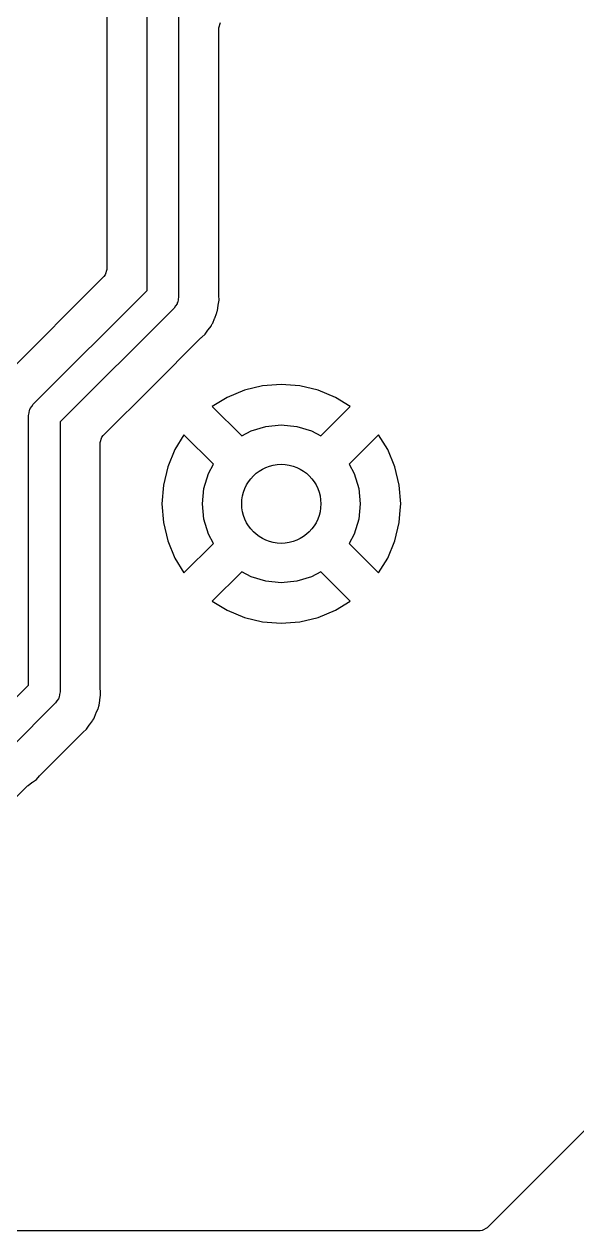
# Model space of a CAD drawing. Extents: x 4.53 to 6.71, y -5.98 to -2.05.
# Drawn here: x 5.994 to 6.269, y -5.977 to -5.376 of the extents above; entities that cross this region are included whole.
import ezdxf

# ---------------------------------------------------------------- set-up
doc = ezdxf.new("R2010")
doc.units = 0
doc.header["$MEASUREMENT"] = 0
doc.layers.add('BLACK', color=7, linetype='CONTINUOUS')

msp = doc.modelspace()

# ---------------------------------------------------------------- linework, layer by layer
at = {"layer": 'BLACK', "linetype": 'CONTINUOUS'}
for p, q in [((6.05512, -5.50855), (6.05512, -5.36417)), ((6.0351, -5.36517), (6.0351, -5.4982)), ((6.07087, -5.36743), (6.07087, -5.51181)), ((6.09089, -5.37778), (6.09167, -5.3751)), ((6.09089, -5.51082), (6.09089, -5.37778)), ((6.03365, -5.50171), (5.98492, -5.55044)), ((6.03431, -5.50088), (6.03365, -5.50171)), ((6.0351, -5.4982), (6.03431, -5.50088)), ((5.99837, -5.5653), (6.05512, -5.50855)), ((6.07009, -5.51523), (6.06926, -5.51626)), ((6.07019, -5.51479), (6.07009, -5.51523)), ((6.07042, -5.51441), (6.07019, -5.51479)), ((6.07057, -5.5131), (6.07042, -5.51441)), ((6.07087, -5.51181), (6.07057, -5.5131)), ((6.09061, -5.51586), (6.09104, -5.51351)), ((6.09089, -5.51112), (6.09089, -5.51082)), ((6.09104, -5.51351), (6.09089, -5.51112)), ((6.06856, -5.51738), (6.01181, -5.57413)), ((6.06926, -5.51626), (6.06856, -5.51738)), ((6.08884, -5.52236), (6.08982, -5.52017)), ((6.08982, -5.52017), (6.08989, -5.51978)), ((6.08989, -5.51978), (6.09013, -5.51891)), ((6.09013, -5.51891), (6.09027, -5.51854)), ((6.09027, -5.51854), (6.09056, -5.51616)), ((6.09056, -5.51616), (6.09061, -5.51586)), ((6.08556, -5.52823), (6.08704, -5.52635)), ((6.08704, -5.52635), (6.0872, -5.52598)), ((6.0872, -5.52598), (6.08764, -5.5252)), ((6.08764, -5.5252), (6.08787, -5.52487)), ((6.08787, -5.52487), (6.08872, -5.52263)), ((6.08872, -5.52263), (6.08884, -5.52236)), ((6.05764, -5.55661), (6.08201, -5.53224)), ((6.08201, -5.53224), (6.08223, -5.53203)), ((6.08223, -5.53203), (6.08236, -5.53192)), ((6.08236, -5.53192), (6.08402, -5.53044)), ((6.08402, -5.53044), (6.08538, -5.52847)), ((6.08538, -5.52847), (6.08556, -5.52823)), ((6.64912, -5.5514), (6.22463, -5.97589)), ((6.03328, -5.58097), (6.05764, -5.55661)), ((6.11273, -5.55616), (6.10365, -5.55834)), ((6.12205, -5.55543), (6.11273, -5.55616)), ((6.13136, -5.55616), (6.12205, -5.55543)), ((6.14044, -5.55834), (6.13136, -5.55616)), ((6.09502, -5.56192), (6.08766, -5.56643)), ((6.10365, -5.55834), (6.09502, -5.56192)), ((6.14907, -5.56192), (6.14044, -5.55834)), ((6.15644, -5.56643), (6.14907, -5.56192)), ((5.99606, -5.57087), (5.99636, -5.56958)), ((5.99636, -5.56958), (5.9965, -5.56827)), ((5.9965, -5.56827), (5.99674, -5.56789)), ((5.99674, -5.56789), (5.99684, -5.56745)), ((5.99684, -5.56745), (5.99767, -5.56642)), ((5.99767, -5.56642), (5.99837, -5.5653)), ((6.08766, -5.56643), (6.08766, -5.56643)), ((6.08766, -5.56643), (6.10233, -5.5811)), ((6.14177, -5.5811), (6.15644, -5.56643)), ((6.15644, -5.56643), (6.15644, -5.56643)), ((5.99606, -5.7054), (5.99606, -5.57087)), ((6.01181, -5.57413), (6.01181, -5.70866)), ((6.11437, -5.57637), (6.12205, -5.57561)), ((6.12205, -5.57561), (6.12972, -5.57637)), ((6.03262, -5.58179), (6.03328, -5.58097)), ((6.07351, -5.58057), (6.069, -5.58793)), ((6.08818, -5.59524), (6.07351, -5.58057)), ((6.07351, -5.58057), (6.07351, -5.58057)), ((6.10233, -5.5811), (6.10699, -5.57861)), ((6.10699, -5.57861), (6.11437, -5.57637)), ((6.12972, -5.57637), (6.13711, -5.57861)), ((6.13711, -5.57861), (6.14177, -5.5811)), ((6.17058, -5.58057), (6.15591, -5.59524)), ((6.17509, -5.58793), (6.17058, -5.58057)), ((6.17058, -5.58057), (6.17058, -5.58057)), ((6.03183, -5.58447), (6.03262, -5.58179)), ((6.03183, -5.61496), (6.03183, -5.58447)), ((6.069, -5.58793), (6.06543, -5.59656)), ((6.17867, -5.59656), (6.17509, -5.58793)), ((6.06543, -5.59656), (6.06325, -5.60565)), ((6.08569, -5.5999), (6.08818, -5.59524)), ((6.15591, -5.59524), (6.1584, -5.5999)), ((6.18085, -5.60565), (6.17867, -5.59656)), ((6.06325, -5.60565), (6.06251, -5.61496)), ((6.08345, -5.60728), (6.08569, -5.5999)), ((6.1584, -5.5999), (6.16064, -5.60728)), ((6.18158, -5.61496), (6.18085, -5.60565)), ((6.0827, -5.61496), (6.08345, -5.60728)), ((6.16064, -5.60728), (6.1614, -5.61496)), ((6.03183, -5.70767), (6.03183, -5.61496)), ((6.06251, -5.61496), (6.06325, -5.62427)), ((6.08345, -5.62264), (6.0827, -5.61496)), ((6.1614, -5.61496), (6.16064, -5.62264)), ((6.18133, -5.61811), (6.18158, -5.61496)), ((6.08569, -5.63002), (6.08345, -5.62264)), ((6.16064, -5.62264), (6.1584, -5.63002)), ((6.18085, -5.62427), (6.18133, -5.61811)), ((6.06325, -5.62427), (6.06543, -5.63336)), ((6.17867, -5.63336), (6.18085, -5.62427)), ((6.06543, -5.63336), (6.069, -5.64199)), ((6.07351, -5.64935), (6.08818, -5.63468)), ((6.08818, -5.63468), (6.08569, -5.63002)), ((6.1584, -5.63002), (6.15591, -5.63468)), ((6.15591, -5.63468), (6.17058, -5.64935)), ((6.17509, -5.64199), (6.17867, -5.63336)), ((6.069, -5.64199), (6.07351, -5.64935)), ((6.17058, -5.64935), (6.17509, -5.64199)), ((6.07351, -5.64935), (6.07351, -5.64935)), ((6.10233, -5.64882), (6.08766, -5.66349)), ((6.10699, -5.65132), (6.10233, -5.64882)), ((6.11437, -5.65355), (6.10699, -5.65132)), ((6.12205, -5.65431), (6.11437, -5.65355)), ((6.12972, -5.65355), (6.12205, -5.65431)), ((6.13711, -5.65132), (6.12972, -5.65355)), ((6.14177, -5.64882), (6.13711, -5.65132)), ((6.15644, -5.66349), (6.14177, -5.64882)), ((6.17058, -5.64935), (6.17058, -5.64935)), ((6.08766, -5.66349), (6.08766, -5.66349)), ((6.08766, -5.66349), (6.09502, -5.66801)), ((6.14907, -5.66801), (6.15644, -5.66349)), ((6.15644, -5.66349), (6.15644, -5.66349)), ((6.09502, -5.66801), (6.10365, -5.67158)), ((6.10365, -5.67158), (6.11273, -5.67376)), ((6.13136, -5.67376), (6.14044, -5.67158)), ((6.14044, -5.67158), (6.14907, -5.66801)), ((6.11273, -5.67376), (6.12205, -5.67449)), ((6.12205, -5.67449), (6.13136, -5.67376)), ((5.9774, -5.72407), (5.99606, -5.7054)), ((6.03184, -5.70797), (6.03183, -5.70767)), ((6.03198, -5.71027), (6.03184, -5.70797)), ((6.01021, -5.71311), (6.0095, -5.71423)), ((6.01103, -5.71208), (6.01021, -5.71311)), ((6.01113, -5.71164), (6.01103, -5.71208)), ((6.01137, -5.71126), (6.01113, -5.71164)), ((6.01152, -5.70995), (6.01137, -5.71126)), ((6.01181, -5.70866), (6.01152, -5.70995)), ((6.03122, -5.71539), (6.03151, -5.71301)), ((6.03151, -5.71301), (6.03155, -5.71271)), ((6.03155, -5.71271), (6.03198, -5.71036)), ((6.03198, -5.71036), (6.03198, -5.71027)), ((6.0095, -5.71423), (5.98687, -5.73687)), ((6.02882, -5.72172), (6.02967, -5.71948)), ((6.02967, -5.71948), (6.02978, -5.7192)), ((6.02978, -5.7192), (6.03076, -5.71702)), ((6.03076, -5.71702), (6.03084, -5.71663)), ((6.03084, -5.71663), (6.03108, -5.71576)), ((6.03108, -5.71576), (6.03122, -5.71539)), ((6.02497, -5.72729), (6.02633, -5.72532)), ((6.02633, -5.72532), (6.02651, -5.72508)), ((6.02651, -5.72508), (6.02798, -5.7232)), ((6.02798, -5.7232), (6.02815, -5.72283)), ((6.02815, -5.72283), (6.02859, -5.72205)), ((6.02859, -5.72205), (6.02882, -5.72172)), ((6.00172, -5.75032), (6.02296, -5.72909)), ((6.02296, -5.72909), (6.02318, -5.72888)), ((6.02318, -5.72888), (6.02497, -5.72729)), ((5.93578, -5.81528), (5.99507, -5.75599)), ((5.99507, -5.75599), (5.99552, -5.75559)), ((5.99552, -5.75559), (5.99584, -5.75535)), ((5.99584, -5.75535), (5.99772, -5.75387)), ((5.99584, -5.75535), (5.99584, -5.75535)), ((5.99772, -5.75387), (5.99796, -5.75369)), ((5.99796, -5.75369), (5.99993, -5.75233)), ((5.99993, -5.75233), (6.00152, -5.75054)), ((6.00152, -5.75054), (6.00172, -5.75032)), ((6.22112, -5.97734), (5.29462, -5.97734)), ((6.22218, -5.97723), (6.22112, -5.97734)), ((6.22463, -5.97589), (6.22218, -5.97723))]:
    msp.add_line(p, q, dxfattribs=at)
at = {"layer": 'BLACK'}
msp.add_circle((6.12205, -5.61496), 0.0197, dxfattribs=at)

doc.saveas('drawing.dxf')
